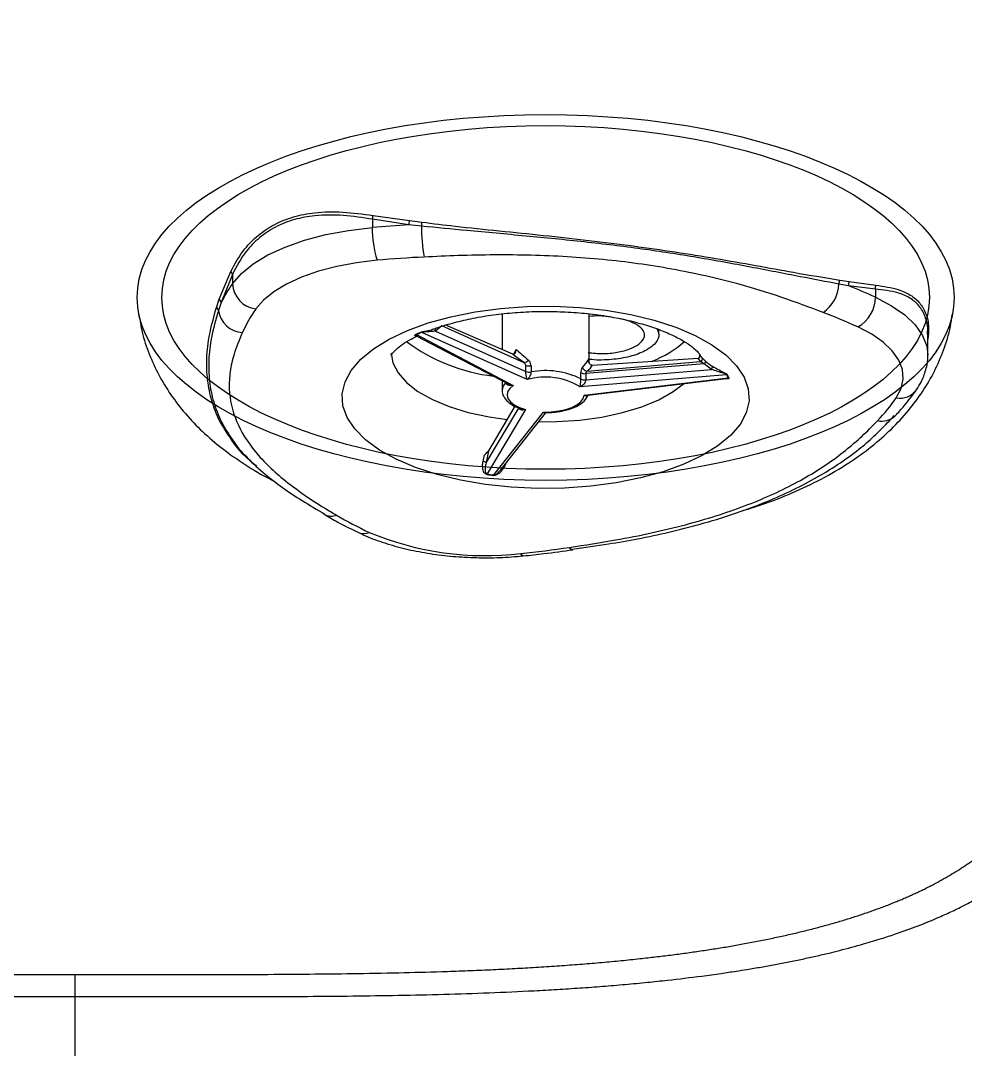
# Model space of a CAD drawing. Extents: x -50 to 28, y -10 to 124.
# Drawn here: x 10.042 to 13.889, y 62.854 to 67.039 of the extents above; entities that cross this region are included whole.
import ezdxf

# ---------------------------------------------------------------- set-up
doc = ezdxf.new("R2010")
doc.units = 0
doc.header["$MEASUREMENT"] = 0
doc.layers.add('GEOMETRY', color=2, linetype='Continuous', lineweight=25)

# ---------------------------------------------------------------- blocks, each defined once
blk = doc.blocks.new('2026 EXCURSION-ENTICE')
at = {"layer": 'GEOMETRY'}
for p, q in [((22.9591, -12.6806), (23.1073, -12.7013)), ((22.9564, -12.6962), (22.9564, -12.7296)), ((23.1051, -12.7187), (22.9564, -12.6962)), ((23.1567, -12.7241), (23.1051, -12.7187)), ((23.1073, -12.7013), (23.1587, -12.7079)), ((22.3327, -13.0217), (22.3799, -12.9091)), ((22.3868, -12.9205), (22.3408, -13.0349)), ((22.3868, -12.9205), (22.3868, -12.9584)), ((24.8952, -12.9669), (24.8559, -12.9597)), ((24.8589, -12.9436), (24.8979, -12.9496)), ((25.0041, -12.9801), (24.8952, -12.9669)), ((24.8979, -12.9496), (25.0058, -12.9644)), ((25.0041, -12.9801), (25.0041, -13.0135)), ((22.3214, -13.0548), (22.3327, -13.0217)), ((22.3408, -13.0349), (22.3298, -13.0668)), ((23.4847, -13.0813), (23.4847, -13.2255)), ((23.839, -13.2818), (23.839, -13.0814)), ((23.2399, -13.1303), (23.2131, -13.1508)), ((23.5746, -13.2799), (23.2399, -13.1303)), ((23.5287, -13.2445), (23.2557, -13.1267)), ((23.1358, -13.1654), (23.5301, -13.3718)), ((23.1379, -13.1711), (23.5097, -13.3658)), ((23.5867, -13.3483), (23.1573, -13.1564)), ((23.2131, -13.1508), (23.5814, -13.3154)), ((24.1232, -13.1605), (24.122, -13.1449)), ((25.2157, -13.1634), (25.2161, -13.1586)), ((25.2176, -13.2481), (25.2176, -13.1634)), ((23.8531, -13.2895), (24.2824, -13.2614)), ((24.2923, -13.2754), (24.2824, -13.2614)), ((24.2883, -13.2616), (24.29, -13.2492)), ((24.2923, -13.2512), (24.2888, -13.2447)), ((23.5814, -13.3154), (23.5814, -13.2904)), ((23.6023, -13.2925), (23.6023, -13.3175)), ((24.3068, -13.2841), (23.8252, -13.3242)), ((23.8252, -13.3492), (24.337, -13.3067)), ((23.8313, -13.3137), (24.2923, -13.2754)), ((24.337, -13.3067), (24.3068, -13.2841)), ((24.3985, -13.3286), (23.8019, -13.3782)), ((23.8054, -13.3457), (23.8054, -13.3206)), ((23.819, -13.4118), (24.405, -13.3414)), ((23.8252, -13.3242), (23.8252, -13.3492)), ((23.834, -13.4123), (24.3976, -13.3445)), ((23.4847, -13.3527), (23.4847, -13.3922)), ((23.4192, -13.6868), (23.5535, -13.4617)), ((23.5799, -13.4701), (23.4233, -13.7324)), ((23.5369, -13.4572), (23.4289, -13.638)), ((23.4513, -13.7363), (23.6536, -13.4803)), ((23.4778, -13.7172), (23.6616, -13.4846)), ((25.0855, -13.4952), (25.0835, -13.4972)), ((23.4289, -13.638), (23.4192, -13.6868)), ((23.4978, -13.6935), (23.4966, -13.6933)), ((23.4986, -13.6908), (23.4978, -13.6935)), ((22.7621, -13.8978), (22.7599, -13.8966)), ((23.7731, -14.0408), (23.7714, -14.0408)), ((21.7454, -15.8588), (21.7454, -16.6114))]:
    blk.add_line(p, q, dxfattribs=at)
at = {"layer": 'GEOMETRY', "flags": 128}
for points in [[(22.3868, -12.9584), (22.4231, -12.9165), (22.4716, -12.8772), (22.5314, -12.8412), (22.6014, -12.809), (22.6804, -12.7813), (22.7669, -12.7586), (22.8595, -12.7413), (22.9564, -12.7296)], [(22.9758, -12.8629), (22.8919, -12.873), (22.8117, -12.8881), (22.7367, -12.9078), (22.6682, -12.9318), (22.6076, -12.9596), (22.5558, -12.9909), (22.5137, -13.0249), (22.4822, -13.0612)], [(25.0041, -13.0135), (25.0693, -13.0477), (25.1237, -13.0854), (25.1663, -13.1261), (25.1964, -13.1689), (25.2136, -13.2131), (25.2176, -13.2486)], [(24.4533, -13.5305), (24.4145, -13.5757), (24.3628, -13.6184), (24.2992, -13.6576), (24.2246, -13.6928), (24.1404, -13.7234), (24.0481, -13.7487), (23.9491, -13.7685), (23.8452, -13.7823), (23.7381, -13.7899), (23.6298, -13.7912), (23.522, -13.7861), (23.4166, -13.7748), (23.3154, -13.7575), (23.2202, -13.7344), (23.1324, -13.7059), (23.0538, -13.6725), (22.9855, -13.6349), (22.9289, -13.5935), (22.8847, -13.5492), (22.8539, -13.5027), (22.8369, -13.4548), (22.834, -13.4064), (22.8452, -13.3581), (22.8705, -13.311), (22.9093, -13.2657), (22.9609, -13.2231), (23.0246, -13.1838), (23.0991, -13.1486), (23.1833, -13.1181), (23.2757, -13.0927), (23.3747, -13.073), (23.4786, -13.0592), (23.5856, -13.0515), (23.6939, -13.0502), (23.8017, -13.0553), (23.9071, -13.0666), (24.0083, -13.0839), (24.1036, -13.1071), (24.1913, -13.1355), (24.27, -13.1689), (24.3382, -13.2066), (24.3949, -13.2479), (24.439, -13.2922), (24.4699, -13.3387), (24.4869, -13.3866), (24.4898, -13.4351), (24.4785, -13.4833), (24.4533, -13.5305)], [(25.0891, -13.4227), (25.109, -13.3848), (25.1173, -13.3461), (25.1141, -13.3072), (25.0993, -13.2689), (25.0731, -13.2318), (25.0362, -13.1965), (24.9891, -13.1638), (24.9326, -13.1342)], [(23.0333, -13.2414), (23.0402, -13.2803), (23.061, -13.3213), (23.0952, -13.3604), (23.1421, -13.3969), (23.2006, -13.4298), (23.2693, -13.4584), (23.3469, -13.4821), (23.4315, -13.5004), (23.5047, -13.5111)], [(23.5301, -13.3718), (23.5157, -13.3842), (23.5071, -13.3977), (23.5047, -13.4117), (23.5086, -13.4256), (23.5186, -13.4389), (23.5342, -13.4511), (23.5549, -13.4616), (23.5799, -13.4701)], [(23.6338, -13.5197), (23.708, -13.5192), (23.8009, -13.513), (23.8907, -13.5007), (23.9754, -13.4825), (24.0531, -13.4589), (24.1221, -13.4303), (24.1807, -13.3975), (24.2229, -13.3655)], [(23.6536, -13.4803), (23.6849, -13.4796), (23.7153, -13.4762), (23.7436, -13.4701), (23.7686, -13.4617), (23.7894, -13.4512), (23.8051, -13.439), (23.8151, -13.4257), (23.819, -13.4118)], [(23.5704, -14.0658), (23.5688, -14.0656), (23.5647, -14.0625), (23.5604, -14.0557)]]:
    blk.add_lwpolyline(points, dxfattribs=at)
at = {"layer": 'GEOMETRY'}
for centre, radius, start, end in [((22.8934, -12.6772), 0.0657, 343.1956, 356.9978), ((23.3871, -17.5802), 4.8697, 93.3197, 95.0747), ((23.0149, -12.6984), 0.0925, 347.3454, 358.1831), ((23.8765, -12.7271), 0.7199, 179.7602, 189.8189), ((23.0446, -12.7015), 0.1143, 348.5722, 356.7848), ((23.3648, -12.738), 0.4086, 178.8224, 197.8039), ((23.3889, -17.5172), 4.6726, 92.7199, 95.0719), ((22.3689, -12.9235), 0.0181, 9.4895, 52.7128), ((22.8959, -13.3168), 0.6226, 144.8584, 153.0812), ((22.4962, -12.9525), 0.1096, 183.08, 262.6496), ((24.7101, -12.9537), 0.146, 303.7796, 357.6412), ((24.8857, -12.9569), 0.0299, 153.7001, 185.4706), ((24.9236, -12.9625), 0.0287, 153.3845, 188.8494), ((23.9893, -15.2321), 2.4397, 65.4208, 68.2031), ((25.0301, -12.9749), 0.0265, 156.6225, 191.305), ((24.8665, -13.0135), 0.1377, 298.7086, 359.9859), ((22.3119, -13.0703), 0.0182, 11.1677, 58.4946), ((22.3228, -13.0368), 0.0181, 6.1356, 56.7821), ((22.4346, -13.0513), 0.1059, 188.399, 266.1487), ((22.9536, -13.3942), 0.5771, 144.7658, 155.7378), ((23.9423, -15.3018), 2.383, 65.4444, 69.1293), ((23.2205, -13.1462), 0.00876, 117.9933, 212.2396), ((23.4709, -13.949), 0.8538, 111.7099, 113.2798), ((23.1333, -13.1704), 0.00564, 64.1114, 88.3569), ((23.4717, -13.9462), 0.8501, 111.7099, 113.2798), ((23.1548, -13.1611), 0.0053, 62.2574, 87.1927), ((23.5336, -12.608), 0.7311, 233.1839, 263.3885), ((23.9133, -12.8224), 0.4866, 291.9669, 310.238), ((24.2904, -13.2654), 0.0101, 280.4753, 33.346), ((23.5756, -13.2594), 0.0187, 264.077, 328.7854), ((23.5956, -13.254), 0.0391, 248.7097, 279.8144), ((23.8323, -13.2917), 0.022, 200.9252, 267.3534), ((24.3003, -13.2742), 0.0119, 303.0815, 6.7812), ((24.3264, -13.2965), 0.0147, 316.2426, 8.5013), ((23.5956, -13.279), 0.0391, 248.7097, 279.8144), ((23.6603, -13.6085), 0.2704, 58.4123, 105.7981), ((23.6619, -13.6336), 0.3217, 63.5261, 100.6843), ((23.8211, -13.2896), 0.0348, 243.0101, 276.716), ((23.8211, -13.3147), 0.0348, 243.0101, 276.716), ((24.3997, -13.3386), 0.0101, 78.1647, 96.5), ((24.2247, -13.4247), 0.1987, 24.8159, 28.9537), ((24.2272, -13.4253), 0.1995, 24.8159, 28.9537), ((24.406, -13.3516), 0.0103, 77.3009, 95.4435), ((23.5302, -13.394), 0.0455, 131.3444, 177.6818), ((25.1041, -13.3404), 0.0837, 259.7001, 323.8584), ((24.4796, -13.002), 0.7406, 316.0929, 325.3827), ((25.0307, -13.4387), 0.0788, 257.1724, 312.0562), ((23.4075, -13.6956), 0.0146, 37.0542, 90.559), ((23.4311, -13.7379), 0.00957, 144.892, 157.9727), ((23.6461, -12.2235), 1.5273, 261.5726, 262.6378), ((23.6461, -12.2282), 1.5206, 261.5726, 262.6378), ((23.46, -13.7417), 0.0102, 148.5296, 160.5283), ((22.7887, -13.8434), 0.0606, 243.9922, 291.247), ((23.7189, -12.349), 1.7972, 239.6445, 244.4252), ((22.9206, -13.9238), 0.0514, 246.0264, 295.8318), ((23.4139, -12.8431), 1.2214, 247.3225, 276.8879), ((23.1397, -9.8383), 4.2384, 275.6965, 278.3943), ((23.7747, -14.0229), 0.0183, 207.3679, 259.5393)]:
    blk.add_arc(centre, radius, start, end, dxfattribs=at)
for major_axis in [(-1.6629, 0), (-1.5624, 0)]:
    blk.add_ellipse((23.6619, -13.0143), major_axis=major_axis, ratio=0.447475, dxfattribs=at)
for centre, major_axis, ratio, start_param, end_param in [((23.6619, -13.2767), (0.1384, 0.2257), 0.48988, 1.64352, 1.726888), ((23.6619, -13.2767), (0.1758, -0.1293), 0.169266, 4.089506, 4.428469), ((23.6519, -13.2938), (0.1965, -0.1272), 0.131515, 4.122409, 4.389638), ((23.6619, -13.2767), (0.1758, 0.0438), 0.508051, 5.595332, 5.934294), ((23.6645, -13.2956), (0.1965, 0.0392), 0.418167, 5.637976, 5.905205)]:
    blk.add_ellipse(centre, major_axis=major_axis, ratio=ratio, start_param=start_param, end_param=end_param, dxfattribs=at)
for points, knots in [([(36.6428, -38.9849), (36.6428, -38.9538), (36.6428, -38.9209), (36.6428, -38.8518), (36.6428, -38.8157), (36.6428, -38.7044), (36.6428, -38.6259), (36.6429, -38.4716), (36.6429, -38.3959), (36.6429, -38.2918), (36.6429, -38.2586), (36.6429, -38.196), (36.6429, -38.1665), (36.643, -38.1112), (36.643, -38.0854), (36.643, -38.0366), (36.643, -38.0136), (36.643, -37.9686), (36.643, -37.9463), (36.643, -37.9016), (36.643, -37.8792), (36.643, -37.7674), (36.6431, -37.6779), (36.6431, -37.2302), (36.643, -36.8711), (36.6425, -36.1483), (36.642, -35.7846), (36.6407, -35.0531), (36.6397, -34.6853), (36.6362, -33.5784), (36.6327, -32.8363), (36.6258, -31.7329), (36.6232, -31.3667), (36.6174, -30.6389), (36.6143, -30.2773), (36.6073, -29.5579), (36.6036, -29.2001), (36.5954, -28.4845), (36.5909, -28.1267), (36.5766, -27.0538), (36.5657, -26.3392), (36.5282, -24.1982), (36.497, -22.7741), (36.4381, -20.634), (36.4164, -19.92), (36.3801, -18.8478), (36.3674, -18.4902), (36.3408, -17.775), (36.3267, -17.4174), (36.2972, -16.7019), (36.2818, -16.3439), (36.2492, -15.6276), (36.2321, -15.2693), (36.1961, -14.5528), (36.1772, -14.1946), (36.1373, -13.4788), (36.1163, -13.1213), (36.0491, -12.0493), (35.9987, -11.335), (35.8805, -9.9073), (35.8128, -9.1939), (35.7232, -8.3929), (35.713, -8.3039), (35.6975, -8.1705), (35.6923, -8.1261), (35.6818, -8.0371), (35.6765, -7.9925), (35.665, -7.9028), (35.6586, -7.8577), (35.6448, -7.7684), (35.6373, -7.7241), (35.6214, -7.6359), (35.6129, -7.5919), (35.5946, -7.5036), (35.5849, -7.4593), (35.4923, -7.0621), (35.374, -6.7174), (35.0708, -6.0592), (34.8858, -5.7456), (34.4563, -5.1619), (34.2117, -4.8918), (33.673, -4.4064), (33.379, -4.1911), (32.7534, -3.8241), (32.4219, -3.6725), (31.9069, -3.4974), (31.7324, -3.4478), (31.4674, -3.3867), (31.3785, -3.3686), (31.2447, -3.3449), (31.1999, -3.3375), (31.1102, -3.3239), (31.0652, -3.3177), (30.9981, -3.3092), (30.9757, -3.3065), (30.9311, -3.3012), (30.9089, -3.2986), (30.8644, -3.2933), (30.842, -3.2907), (30.7963, -3.2853), (30.7731, -3.2826), (30.702, -3.2744), (30.6528, -3.2687), (30.5544, -3.2576), (30.5054, -3.2521), (30.4346, -3.2442), (30.4114, -3.2416), (30.3659, -3.2366), (30.3436, -3.2342), (30.2768, -3.2269), (30.2323, -3.2221), (30.0987, -3.2078), (30.0097, -3.1985), (29.208, -3.1159), (28.4943, -3.0535), (27.0663, -2.9444), (26.3519, -2.8976), (25.4585, -2.8452), (25.2798, -2.835), (24.9224, -2.8152), (24.7437, -2.8055), (24.2082, -2.7773), (23.8523, -2.7596), (23.1438, -2.7258), (22.7911, -2.7098), (22.0879, -2.6794), (21.7373, -2.665), (21.0356, -2.6375), (20.6844, -2.6244), (19.9793, -2.5993), (19.6253, -2.5873), (18.9141, -2.5644), (18.5568, -2.5535), (17.8413, -2.5327), (17.4836, -2.5228), (16.41, -2.4947), (15.6939, -2.4779), (14.2607, -2.4478), (13.5436, -2.4345), (12.1094, -2.4109), (11.3923, -2.4007), (9.9589, -2.3829), (9.2426, -2.3754), (8.1688, -2.366), (7.8109, -2.3632), (7.2742, -2.3594), (7.0952, -2.3582), (6.734, -2.3559), (6.5517, -2.3549), (6.1823, -2.3529), (5.9953, -2.3519), (5.6165, -2.3502), (5.4248, -2.3494), (4.8447, -2.3471), (4.4512, -2.3459), (3.8632, -2.3443), (3.6676, -2.3438), (3.2794, -2.343), (3.0868, -2.3426), (2.7059, -2.3419), (2.5177, -2.3416), (2.1461, -2.3411), (1.9627, -2.3408), (1.5999, -2.3404), (1.4204, -2.3403), (1.0624, -2.34), (0.8835, -2.3399), (0.3468, -2.3397), (-0.0111, -2.3396), (-1.0845, -2.3399), (-1.8002, -2.3405), (-3.2315, -2.3427), (-3.9472, -2.3443), (-5.3786, -2.3489), (-6.0943, -2.352), (-7.5257, -2.3608), (-8.2412, -2.3663), (-9.6738, -2.3799), (-10.391, -2.3879), (-11.827, -2.4068), (-12.5458, -2.4177), (-13.983, -2.4426), (-14.7013, -2.4566), (-16.1362, -2.4882), (-16.8526, -2.5057), (-17.7473, -2.5302), (-17.9261, -2.5352), (-18.2839, -2.5455), (-18.4628, -2.5508), (-18.999, -2.5671), (-19.3554, -2.5785), (-20.0636, -2.6022), (-20.4155, -2.6146), (-21.1159, -2.6406), (-21.4645, -2.6541), (-22.1614, -2.6825), (-22.5098, -2.6974), (-23.2094, -2.7289), (-23.5607, -2.7454), (-24.2677, -2.7804), (-24.6234, -2.7989), (-25.1589, -2.8282), (-25.3376, -2.8382), (-25.695, -2.8589), (-25.8737, -2.8696), (-26.4099, -2.9025), (-26.7676, -2.9259), (-27.4834, -2.9761), (-27.8414, -3.0029), (-28.5569, -3.0608), (-28.9143, -3.0919), (-29.4497, -3.1421), (-29.6281, -3.1595), (-29.8954, -3.1866), (-29.9845, -3.1958), (-30.1181, -3.2099), (-30.1626, -3.2146), (-30.2294, -3.2218), (-30.2518, -3.2242), (-30.2974, -3.2291), (-30.3205, -3.2317), (-30.3913, -3.2394), (-30.4403, -3.2448), (-30.5396, -3.2559), (-30.5898, -3.2616), (-30.6878, -3.2727), (-30.7354, -3.2782), (-30.8272, -3.2889), (-30.8713, -3.2941), (-30.938, -3.302), (-30.9602, -3.3046), (-31.0049, -3.3101), (-31.0274, -3.3129), (-31.0947, -3.3217), (-31.1396, -3.3282), (-31.274, -3.3493), (-31.3632, -3.3657), (-31.8068, -3.4586), (-32.154, -3.5691), (-32.8192, -3.8576), (-33.1371, -4.0356), (-33.7306, -4.4522), (-34.0061, -4.6908), (-34.5034, -5.2184), (-34.7251, -5.5074), (-35.1057, -6.1243), (-35.2647, -6.4521), (-35.4513, -6.9629), (-35.5048, -7.1361), (-35.5721, -7.4008), (-35.5923, -7.4898), (-35.6191, -7.6236), (-35.6274, -7.6682), (-35.6391, -7.7352), (-35.6429, -7.7576), (-35.6501, -7.8023), (-35.6536, -7.8248), (-35.6601, -7.8689), (-35.6632, -7.8904), (-35.669, -7.9335), (-35.6718, -7.9552), (-35.6773, -7.9995), (-35.68, -8.022), (-35.6853, -8.0666), (-35.6879, -8.0888), (-35.701, -8.1998), (-35.7113, -8.2888), (-35.7416, -8.5557), (-35.7611, -8.7338), (-35.8548, -9.6244), (-35.9185, -10.3381), (-36.0299, -11.7663), (-36.0776, -12.4807), (-36.163, -13.9102), (-36.2007, -14.6252), (-36.2697, -16.0552), (-36.3009, -16.7704), (-36.3576, -18.2009), (-36.3831, -18.9162), (-36.4295, -20.3451), (-36.4503, -21.0586), (-36.488, -22.4845), (-36.5049, -23.1969), (-36.5351, -24.6223), (-36.5485, -25.3353), (-36.5723, -26.7631), (-36.5827, -27.478), (-36.5939, -28.3724), (-36.5961, -28.5513), (-36.6003, -28.9091), (-36.6023, -29.088), (-36.608, -29.6253), (-36.6116, -29.9845), (-36.618, -30.7077), (-36.621, -31.0717), (-36.6263, -31.8041), (-36.6286, -32.1726), (-36.6349, -33.2816), (-36.6379, -34.0258), (-36.6409, -35.1326), (-36.6416, -35.4999), (-36.6426, -36.2298), (-36.6429, -36.5923), (-36.6431, -37.3131), (-36.6431, -37.6713), (-36.643, -38.0739), (-36.643, -38.1187), (-36.643, -38.2079), (-36.6429, -38.2521), (-36.6429, -38.3384), (-36.6429, -38.3806), (-36.6429, -38.4626), (-36.6429, -38.5024), (-36.6428, -38.6188), (-36.6428, -38.6921), (-36.6428, -38.8373), (-36.6428, -38.9094), (-36.6428, -38.9849)], [0, 0, 0, 0, 0.000488, 0.000488, 0.000977, 0.000977, 0.001953, 0.001953, 0.00293, 0.00293, 0.003418, 0.003418, 0.003906, 0.003906, 0.004395, 0.004395, 0.004883, 0.004883, 0.005371, 0.005371, 0.005859, 0.005859, 0.007813, 0.007813, 0.015625, 0.015625, 0.023438, 0.023438, 0.03125, 0.03125, 0.046875, 0.046875, 0.054688, 0.054688, 0.0625, 0.0625, 0.070313, 0.070313, 0.078125, 0.078125, 0.09375, 0.09375, 0.125, 0.125, 0.140625, 0.140625, 0.148438, 0.148438, 0.15625, 0.15625, 0.164063, 0.164063, 0.171875, 0.171875, 0.179688, 0.179688, 0.1875, 0.1875, 0.203125, 0.203125, 0.21875, 0.21875, 0.220703, 0.220703, 0.22168, 0.22168, 0.222656, 0.222656, 0.223633, 0.223633, 0.224609, 0.224609, 0.225586, 0.225586, 0.226563, 0.226563, 0.234375, 0.234375, 0.242188, 0.242188, 0.25, 0.25, 0.257813, 0.257813, 0.265625, 0.265625, 0.269531, 0.269531, 0.271484, 0.271484, 0.272461, 0.272461, 0.273438, 0.273438, 0.273926, 0.273926, 0.274414, 0.274414, 0.274902, 0.274902, 0.275391, 0.275391, 0.276367, 0.276367, 0.277344, 0.277344, 0.277832, 0.277832, 0.27832, 0.27832, 0.279297, 0.279297, 0.28125, 0.28125, 0.296875, 0.296875, 0.3125, 0.3125, 0.316406, 0.316406, 0.320313, 0.320313, 0.328125, 0.328125, 0.335938, 0.335938, 0.34375, 0.34375, 0.351563, 0.351563, 0.359375, 0.359375, 0.367188, 0.367188, 0.375, 0.375, 0.390625, 0.390625, 0.40625, 0.40625, 0.421875, 0.421875, 0.4375, 0.4375, 0.445313, 0.445313, 0.449219, 0.449219, 0.453125, 0.453125, 0.457031, 0.457031, 0.460938, 0.460938, 0.46875, 0.46875, 0.472656, 0.472656, 0.476563, 0.476563, 0.480469, 0.480469, 0.484375, 0.484375, 0.488281, 0.488281, 0.492188, 0.492188, 0.5, 0.5, 0.515625, 0.515625, 0.53125, 0.53125, 0.546875, 0.546875, 0.5625, 0.5625, 0.578125, 0.578125, 0.59375, 0.59375, 0.609375, 0.609375, 0.625, 0.625, 0.628906, 0.628906, 0.632813, 0.632813, 0.640625, 0.640625, 0.648438, 0.648438, 0.65625, 0.65625, 0.664063, 0.664063, 0.671875, 0.671875, 0.679688, 0.679688, 0.683594, 0.683594, 0.6875, 0.6875, 0.695313, 0.695313, 0.703125, 0.703125, 0.710938, 0.710938, 0.714844, 0.714844, 0.716797, 0.716797, 0.717773, 0.717773, 0.718262, 0.718262, 0.71875, 0.71875, 0.719727, 0.719727, 0.720703, 0.720703, 0.72168, 0.72168, 0.722656, 0.722656, 0.723145, 0.723145, 0.723633, 0.723633, 0.724609, 0.724609, 0.726563, 0.726563, 0.734375, 0.734375, 0.742188, 0.742188, 0.75, 0.75, 0.757813, 0.757813, 0.765625, 0.765625, 0.769531, 0.769531, 0.771484, 0.771484, 0.772461, 0.772461, 0.772949, 0.772949, 0.773438, 0.773438, 0.773926, 0.773926, 0.774414, 0.774414, 0.774902, 0.774902, 0.775391, 0.775391, 0.777344, 0.777344, 0.78125, 0.78125, 0.796875, 0.796875, 0.8125, 0.8125, 0.828125, 0.828125, 0.84375, 0.84375, 0.859375, 0.859375, 0.875, 0.875, 0.890625, 0.890625, 0.90625, 0.90625, 0.921875, 0.921875, 0.925781, 0.925781, 0.929688, 0.929688, 0.9375, 0.9375, 0.945313, 0.945313, 0.953125, 0.953125, 0.96875, 0.96875, 0.976563, 0.976563, 0.984375, 0.984375, 0.992188, 0.992188, 0.993164, 0.993164, 0.994141, 0.994141, 0.995117, 0.995117, 0.996094, 0.996094, 0.998047, 0.998047, 1, 1, 1, 1]), ([(10.0556, -2.4744), (11.2774, -2.4882), (12.5006, -2.5059), (14.3345, -2.5394), (14.9456, -2.5518), (16.1671, -2.579), (16.7774, -2.594), (17.6926, -2.6186), (17.9976, -2.6272), (18.6074, -2.6451), (18.9119, -2.6544), (19.5185, -2.6739), (19.8206, -2.684), (20.4226, -2.705), (20.7226, -2.7159), (21.6207, -2.7499), (22.2176, -2.7745), (23.1188, -2.8148), (23.4202, -2.8288), (24.0253, -2.8583), (24.329, -2.8737), (24.7856, -2.8979), (24.9379, -2.9061), (25.2425, -2.923), (25.3948, -2.9316), (25.8517, -2.9582), (26.1562, -2.9768), (27.0694, -3.0358), (27.678, -3.0794), (28.8941, -3.179), (29.5017, -3.2351), (30.1463, -3.3034), (30.2032, -3.3094), (30.2601, -3.3156), (30.298, -3.3197), (30.3169, -3.3218), (30.374, -3.328), (30.4129, -3.3323), (30.4934, -3.3413), (30.5349, -3.3459), (30.6186, -3.3554), (30.6607, -3.3602), (30.7427, -3.3697), (30.7827, -3.3743), (30.8601, -3.3834), (30.8977, -3.3878), (30.9734, -3.3968), (31.0112, -3.4014), (31.124, -3.4164), (31.1993, -3.4281), (31.3489, -3.4548), (31.4235, -3.4697), (31.646, -3.5192), (31.7929, -3.5586), (32.2278, -3.6958), (32.5099, -3.8123), (33.0498, -4.0922), (33.3076, -4.2556), (33.7911, -4.6242), (34.0169, -4.8295), (34.4296, -5.2757), (34.6165, -5.5167), (34.946, -6.0271), (35.0887, -6.2965), (35.3256, -6.8562), (35.4199, -7.1463), (35.4972, -7.4795), (35.5054, -7.5166), (35.5209, -7.5907), (35.5282, -7.6276), (35.542, -7.7015), (35.5485, -7.7385), (35.5608, -7.813), (35.5665, -7.8505), (35.5826, -7.9633), (35.5914, -8.0389), (35.6093, -8.1904), (35.6181, -8.2662), (35.6614, -8.6449), (35.6938, -8.9483), (35.7853, -9.859), (35.8384, -10.467), (35.9331, -11.6837), (35.9747, -12.2923), (36.0311, -13.206), (36.049, -13.5107), (36.0831, -14.1208), (36.0993, -14.426), (36.1461, -15.342), (36.1747, -15.953), (36.2142, -16.8684), (36.2268, -17.1734), (36.251, -17.7831), (36.2626, -18.088), (36.2959, -19.0025), (36.3162, -19.6119), (36.3536, -20.8295), (36.3707, -21.4377), (36.402, -22.6534), (36.4162, -23.261), (36.4421, -24.4765), (36.4538, -25.0844), (36.4749, -26.3015), (36.4844, -26.9106), (36.497, -27.8252), (36.501, -28.1302), (36.5066, -28.5878), (36.5083, -28.7403), (36.5118, -29.0454), (36.5135, -29.1979), (36.5183, -29.6561), (36.5213, -29.9623), (36.5269, -30.5778), (36.5295, -30.8871), (36.5342, -31.509), (36.5364, -31.8215), (36.5403, -32.4489), (36.542, -32.7637), (36.5466, -33.7092), (36.5489, -34.3407), (36.5512, -35.2803), (36.5518, -35.5922), (36.5526, -36.2127), (36.5528, -36.5213), (36.5531, -37.1356), (36.5531, -37.4413), (36.5531, -37.8228), (36.5531, -37.8991), (36.553, -37.9945), (36.553, -38.0137), (36.553, -38.0537), (36.553, -38.0745), (36.553, -38.1185), (36.553, -38.1418), (36.553, -38.1909), (36.553, -38.2169), (36.5529, -38.2986), (36.5529, -38.3585), (36.5529, -38.4848), (36.5529, -38.551), (36.5528, -38.6831), (36.5528, -38.7489), (36.5528, -38.8733), (36.5528, -38.9319), (36.5528, -38.9849)], [0, 0, 0, 0, 0.0625, 0.0625, 0.09375, 0.09375, 0.125, 0.125, 0.140625, 0.140625, 0.15625, 0.15625, 0.171875, 0.171875, 0.1875, 0.1875, 0.21875, 0.21875, 0.234375, 0.234375, 0.25, 0.25, 0.257813, 0.257813, 0.265625, 0.265625, 0.28125, 0.28125, 0.3125, 0.3125, 0.34375, 0.34375, 0.345703, 0.34668, 0.34668, 0.347656, 0.347656, 0.349609, 0.349609, 0.351563, 0.351563, 0.353516, 0.353516, 0.355469, 0.355469, 0.357422, 0.357422, 0.359375, 0.359375, 0.363281, 0.363281, 0.367188, 0.367188, 0.375, 0.375, 0.390625, 0.390625, 0.40625, 0.40625, 0.421875, 0.421875, 0.4375, 0.4375, 0.453125, 0.453125, 0.46875, 0.46875, 0.470703, 0.470703, 0.472656, 0.472656, 0.474609, 0.474609, 0.476563, 0.476563, 0.480469, 0.480469, 0.484375, 0.484375, 0.5, 0.5, 0.53125, 0.53125, 0.5625, 0.5625, 0.578125, 0.578125, 0.59375, 0.59375, 0.625, 0.625, 0.640625, 0.640625, 0.65625, 0.65625, 0.6875, 0.6875, 0.71875, 0.71875, 0.75, 0.75, 0.78125, 0.78125, 0.8125, 0.8125, 0.828125, 0.828125, 0.835938, 0.835938, 0.84375, 0.84375, 0.859375, 0.859375, 0.875, 0.875, 0.890625, 0.890625, 0.90625, 0.90625, 0.9375, 0.9375, 0.953125, 0.953125, 0.96875, 0.96875, 0.984375, 0.984375, 0.988281, 0.988281, 0.989258, 0.989258, 0.990234, 0.990234, 0.991211, 0.991211, 0.992188, 0.992188, 0.994141, 0.994141, 0.996094, 0.996094, 0.998047, 0.998047, 1, 1, 1, 1]), ([(36.4112, -38.9849), (36.4113, -38.6785), (36.4115, -38.0666), (36.4117, -36.8427), (36.4097, -34.7009), (36.3967, -31.6014), (36.3608, -27.9306), (36.3005, -24.2601), (36.2265, -21.2253), (36.1477, -18.7782), (36.0775, -16.9427), (36.0088, -15.4201), (35.9459, -14.1966), (35.8937, -13.2691), (35.8371, -12.3615), (35.7727, -11.4374), (35.7014, -10.5322), (35.6197, -9.6175), (35.5432, -8.8641), (35.4864, -8.3578), (35.4597, -8.1312), (35.4465, -8.0187), (35.4337, -7.9183), (35.4067, -7.7419), (35.3606, -7.5039), (35.2844, -7.2074), (35.175, -6.8675), (35.0214, -6.4889), (34.8112, -6.0802), (34.5653, -5.6919), (34.2857, -5.3271), (33.9746, -4.9889), (33.6345, -4.6798), (33.2681, -4.4024), (32.8784, -4.1588), (32.4684, -3.951), (32.0417, -3.7807), (31.6014, -3.6491), (31.2636, -3.5804), (31.036, -3.547), (30.9206, -3.533), (30.806, -3.5196), (30.6547, -3.5019), (30.4662, -3.4805), (30.0178, -3.4312), (29.3325, -3.3619), (28.427, -3.2813), (27.5046, -3.2091), (26.6, -3.1463), (25.675, -3.0889), (24.7224, -3.0355), (23.7072, -2.9837), (22.6641, -2.9355), (21.6083, -2.8911), (20.3956, -2.8448), (18.9921, -2.7975), (17.6558, -2.7586), (16.5404, -2.7298), (15.6621, -2.7091), (14.7674, -2.6898), (13.8563, -2.672), (12.9289, -2.6557), (11.9851, -2.6409), (11.025, -2.6274), (10.3795, -2.6198), (10.054, -2.616)], [0, 0, 0, 0, 0.015644, 0.031241, 0.062484, 0.12499, 0.18948, 0.249903, 0.312402, 0.344459, 0.374904, 0.406177, 0.422271, 0.437447, 0.453604, 0.4687, 0.484738, 0.499957, 0.515584, 0.523397, 0.525969, 0.527234, 0.529182, 0.531134, 0.536345, 0.541547, 0.546756, 0.554567, 0.562377, 0.570188, 0.577998, 0.585809, 0.593619, 0.601429, 0.60924, 0.617052, 0.624863, 0.632667, 0.640482, 0.642436, 0.64441, 0.646417, 0.648326, 0.652187, 0.656099, 0.67136, 0.68735, 0.702509, 0.718598, 0.733641, 0.749825, 0.767306, 0.785537, 0.803139, 0.821254, 0.847494, 0.874831, 0.889505, 0.904457, 0.919687, 0.935194, 0.950979, 0.967041, 0.983382, 1, 1, 1, 1]), ([(22.3799, -12.9091), (22.3973, -12.8771), (22.4265, -12.8234), (22.4907, -12.7598), (22.5571, -12.7152), (22.635, -12.6841), (22.7275, -12.6665), (22.8359, -12.6639), (22.9176, -12.675), (22.9591, -12.6806)], [0, 0, 0, 0, 0.181988, 0.306024, 0.433022, 0.556961, 0.68442, 0.839758, 1, 1, 1, 1]), ([(22.9564, -12.6962), (22.9167, -12.6901), (22.8362, -12.6778), (22.7299, -12.6786), (22.6374, -12.6952), (22.5612, -12.7254), (22.4952, -12.7701), (22.4321, -12.8338), (22.4036, -12.8884), (22.3868, -12.9205)], [0, 0, 0, 0, 0.155625, 0.315959, 0.439616, 0.566881, 0.690624, 0.817684, 1, 1, 1, 1]), ([(24.8559, -12.9597), (24.8042, -12.95), (24.6902, -12.9286), (24.4972, -12.8903), (24.281, -12.8513), (24.0545, -12.816), (23.82, -12.7878), (23.5812, -12.7639), (23.3586, -12.7444), (23.218, -12.7303), (23.1567, -12.7241)], [0, 0, 0, 0, 0.109289, 0.240653, 0.372441, 0.503824, 0.63517, 0.766922, 0.898249, 1, 1, 1, 1]), ([(23.1587, -12.7079), (23.2035, -12.7134), (23.3076, -12.7263), (23.4732, -12.7432), (23.6553, -12.7616), (23.8378, -12.7818), (24.0167, -12.804), (24.189, -12.8288), (24.3554, -12.8555), (24.5168, -12.8839), (24.6884, -12.9157), (24.7974, -12.9335), (24.8589, -12.9436)], [0, 0, 0, 0, 0.074578, 0.173246, 0.271929, 0.37367, 0.475414, 0.572737, 0.670057, 0.77015, 0.870233, 1, 1, 1, 1]), ([(24.7912, -13.0751), (24.7358, -13.0544), (24.625, -13.013), (24.4232, -12.9507), (24.181, -12.8959), (23.8962, -12.8564), (23.6024, -12.8395), (23.3578, -12.8412), (23.2134, -12.8478), (23.1672, -12.8499)], [0, 0, 0, 0, 0.123109, 0.246087, 0.417508, 0.584005, 0.75227, 0.920794, 1, 1, 1, 1]), ([(25.0058, -12.9644), (25.0379, -12.9692), (25.0917, -12.9771), (25.1486, -13.0032), (25.1868, -13.0354), (25.2115, -13.0799), (25.2237, -13.1297), (25.2195, -13.1678), (25.2176, -13.1844)], [0, 0, 0, 0, 0.234977, 0.392972, 0.554591, 0.712546, 0.874993, 1, 1, 1, 1]), ([(25.2161, -13.1586), (25.2165, -13.1542), (25.2189, -13.1288), (25.2075, -13.0906), (25.1842, -13.0463), (25.1459, -13.0152), (25.0896, -12.9906), (25.036, -12.984), (25.0041, -12.9801)], [0, 0, 0, 0, 0.037257, 0.213268, 0.389224, 0.564942, 0.740803, 1, 1, 1, 1]), ([(22.3588, -13.5552), (22.3537, -13.5476), (22.3321, -13.5159), (22.308, -13.4551), (22.2864, -13.3726), (22.28, -13.2844), (22.2874, -13.1808), (22.309, -13.1006), (22.3214, -13.0548)], [0, 0, 0, 0, 0.054946, 0.229154, 0.403359, 0.582575, 0.761777, 1, 1, 1, 1]), ([(22.0063, -13.084), (22.0102, -13.1078), (22.0191, -13.1627), (22.0467, -13.2451), (22.0858, -13.3307), (22.1355, -13.412), (22.1952, -13.4891), (22.2653, -13.5621), (22.346, -13.6313), (22.4388, -13.6955), (22.5094, -13.7387), (22.551, -13.7583), (22.5555, -13.7604)], [0, 0, 0, 0, 0.078589, 0.180774, 0.283761, 0.388723, 0.496932, 0.609716, 0.728274, 0.853254, 0.984158, 1, 1, 1, 1]), ([(22.3298, -13.0668), (22.3192, -13.1043), (22.2994, -13.1743), (22.2887, -13.2689), (22.2911, -13.356), (22.3083, -13.4398), (22.3393, -13.5198), (22.3857, -13.5941), (22.422, -13.6427), (22.4466, -13.6645), (22.4475, -13.6653)], [0, 0, 0, 0, 0.158917, 0.29692, 0.434925, 0.576895, 0.718865, 0.856854, 0.994842, 1, 1, 1, 1]), ([(23.2068, -13.1425), (23.2071, -13.1424), (23.2264, -13.1344), (23.2733, -13.1205), (23.3468, -13.1019), (23.4285, -13.0872), (23.515, -13.0769), (23.6051, -13.0712), (23.6966, -13.0706), (23.7875, -13.0751), (23.8759, -13.0844), (23.9598, -13.0984), (24.0372, -13.1164), (24.1065, -13.1377), (24.166, -13.1613), (24.2145, -13.1857), (24.2512, -13.2093), (24.2755, -13.2297), (24.2882, -13.2444), (24.2898, -13.2476), (24.2906, -13.2489)], [0, 0, 0, 0, 0.000872, 0.059486, 0.119349, 0.180197, 0.24177, 0.30383, 0.366161, 0.428562, 0.490783, 0.552615, 0.61384, 0.674221, 0.733507, 0.79146, 0.847936, 0.903032, 0.95736, 1, 1, 1, 1]), ([(23.8346, -13.2388), (23.8544, -13.2406), (23.8939, -13.2443), (23.9543, -13.2387), (24.0058, -13.2248), (24.0444, -13.2042), (24.0651, -13.18), (24.0653, -13.1547), (24.046, -13.1315), (24.0119, -13.113), (23.9816, -13.1049), (23.9683, -13.1013)], [0, 0, 0, 0, 0.1150773, 0.2300327, 0.3460513, 0.4575658, 0.5750226, 0.6859382, 0.8009162, 0.9125046, 1, 1, 1, 1]), ([(23.9232, -13.0932), (23.9089, -13.0914), (23.8806, -13.0879), (23.8528, -13.0905), (23.839, -13.0918)], [0, 0, 0, 0, 0.506856, 1, 1, 1, 1]), ([(24.4579, -13.8834), (24.4862, -13.8749), (24.5582, -13.8532), (24.6673, -13.81), (24.7859, -13.754), (24.8934, -13.691), (24.9883, -13.6229), (25.0692, -13.552), (25.1389, -13.477), (25.1975, -13.3982), (25.2456, -13.316), (25.2836, -13.2275), (25.3082, -13.1498), (25.3147, -13.1), (25.3169, -13.0839)], [0, 0, 0, 0, 0.0658578, 0.1674506, 0.2710892, 0.3765178, 0.4701966, 0.5595392, 0.6443591, 0.7252531, 0.8030656, 0.8786234, 0.9608076, 1, 1, 1, 1]), ([(23.1551, -13.1558), (23.156, -13.1555), (23.1586, -13.1546), (23.1639, -13.1532), (23.1777, -13.1502), (23.1934, -13.1472), (23.2035, -13.1433), (23.2066, -13.1421)], [0, 0, 0, 0, 0.053984, 0.161184, 0.265843, 0.772254, 1, 1, 1, 1]), ([(24.1165, -13.1427), (24.1201, -13.1527), (24.1276, -13.1736), (24.1064, -13.2066), (24.0623, -13.2364), (23.9974, -13.259), (23.9211, -13.2688), (23.8635, -13.27), (23.837, -13.2655), (23.8351, -13.2652)], [0, 0, 0, 0, 0.150054, 0.314619, 0.484046, 0.651557, 0.819702, 0.987073, 1, 1, 1, 1]), ([(22.4275, -13.157), (22.4151, -13.1863), (22.393, -13.2389), (22.3757, -13.3157), (22.3706, -13.4069), (22.3955, -13.5175), (22.4731, -13.644), (22.5976, -13.7624), (22.7193, -13.8457), (22.7943, -13.8902), (22.8106, -13.8998)], [0, 0, 0, 0, 0.113314, 0.203025, 0.292712, 0.459327, 0.623089, 0.788453, 0.954097, 1, 1, 1, 1]), ([(23.0322, -13.2501), (23.0322, -13.2503), (23.0318, -13.2515), (23.0348, -13.2452), (23.0469, -13.2311), (23.0709, -13.2107), (23.1008, -13.1904), (23.127, -13.1775), (23.1377, -13.1722)], [0, 0, 0, 0, 0.048261, 0.246454, 0.454625, 0.655484, 0.857565, 1, 1, 1, 1]), ([(23.1369, -13.1705), (23.1362, -13.1708), (23.1319, -13.1723), (23.1292, -13.1705), (23.1288, -13.168), (23.1306, -13.1662), (23.1326, -13.1652), (23.1335, -13.1648)], [0, 0, 0, 0, 0.092071, 0.597206, 0.809936, 0.918415, 1, 1, 1, 1]), ([(23.1358, -13.1654), (23.1354, -13.1655), (23.1348, -13.1659), (23.134, -13.1667), (23.1339, -13.1681), (23.1352, -13.1699), (23.1373, -13.1705), (23.1381, -13.1708)], [0, 0, 0, 0, 0.078589, 0.125941, 0.315468, 0.73391, 1, 1, 1, 1]), ([(23.137, -13.1706), (23.1368, -13.1706), (23.1364, -13.1704), (23.1374, -13.1711), (23.1378, -13.1713)], [0, 0, 0, 0, 0.631266, 1, 1, 1, 1]), ([(23.2131, -13.1508), (23.2069, -13.1517), (23.1941, -13.1536), (23.1767, -13.1542), (23.165, -13.155), (23.1616, -13.1555), (23.1593, -13.1558), (23.158, -13.1562), (23.1574, -13.1564), (23.1573, -13.1564)], [0, 0, 0, 0, 0.391366, 0.813055, 0.893352, 0.937252, 0.967349, 0.993655, 1, 1, 1, 1]), ([(23.5287, -13.2445), (23.5299, -13.2448), (23.5323, -13.2455), (23.5357, -13.2441), (23.539, -13.2402), (23.5411, -13.2336), (23.5415, -13.2281), (23.5415, -13.2255), (23.5415, -13.2255)], [0, 0, 0, 0, 0.141832, 0.283049, 0.482509, 0.76873, 0.995351, 1, 1, 1, 1]), ([(23.8346, -13.2661), (23.8346, -13.2662), (23.8347, -13.2687), (23.8353, -13.2744), (23.8382, -13.2817), (23.843, -13.2867), (23.848, -13.2893), (23.8514, -13.2894), (23.8531, -13.2895)], [0, 0, 0, 0, 0.004649, 0.23127, 0.517491, 0.716951, 0.858168, 1, 1, 1, 1]), ([(24.2824, -13.2614), (24.2832, -13.2613), (24.2847, -13.2611), (24.2868, -13.2599), (24.2886, -13.258), (24.29, -13.2551), (24.2906, -13.2506), (24.2898, -13.247), (24.2889, -13.245), (24.2888, -13.2447), (24.2888, -13.2447)], [0, 0, 0, 0, 0.10443, 0.209153, 0.309737, 0.453104, 0.660785, 0.959496, 0.994477, 1, 1, 1, 1]), ([(24.2908, -13.2488), (24.291, -13.2492), (24.2927, -13.253), (24.296, -13.2566), (24.2989, -13.2598)], [0, 0, 0, 0, 0.095538, 1, 1, 1, 1]), ([(24.2915, -13.2504), (24.2915, -13.2504), (24.292, -13.2511), (24.2917, -13.2505), (24.2914, -13.25)], [0, 0, 0, 0, 0.041801, 1, 1, 1, 1]), ([(24.2989, -13.2598), (24.3, -13.261), (24.3013, -13.2623), (24.3056, -13.2666), (24.309, -13.2699), (24.3121, -13.2728)], [0, 0, 0, 0, 0.395088, 0.467641, 1, 1, 1, 1]), ([(25.1716, -13.3898), (25.1782, -13.3794), (25.1943, -13.3542), (25.2108, -13.3087), (25.2193, -13.2708), (25.2173, -13.2505), (25.2171, -13.2489)], [0, 0, 0, 0, 0.241968, 0.592173, 0.967806, 1, 1, 1, 1]), ([(23.5737, -13.278), (23.5737, -13.278), (23.5741, -13.2787), (23.5744, -13.2793), (23.5746, -13.2799)], [0, 0, 0, 0, 0.020246, 1, 1, 1, 1]), ([(23.5814, -13.2904), (23.5814, -13.2903), (23.5793, -13.2867), (23.577, -13.2833), (23.5746, -13.2799)], [0, 0, 0, 0, 0.013983, 1, 1, 1, 1]), ([(23.6023, -13.2925), (23.6022, -13.2911), (23.602, -13.2857), (23.5992, -13.2769), (23.5941, -13.2716), (23.5916, -13.2691)], [0, 0, 0, 0, 0.154454, 0.583769, 1, 1, 1, 1]), ([(23.8118, -13.2996), (23.811, -13.3005), (23.8088, -13.3031), (23.806, -13.3099), (23.8056, -13.317), (23.8054, -13.3206)], [0, 0, 0, 0, 0.2030087, 0.597057, 1, 1, 1, 1]), ([(24.3068, -13.2841), (24.3036, -13.2822), (24.2977, -13.2787), (24.294, -13.2764), (24.2923, -13.2754)], [0, 0, 0, 0, 0.553551, 1, 1, 1, 1]), ([(24.3121, -13.2728), (24.3166, -13.2768), (24.3256, -13.2847), (24.3359, -13.2912), (24.3409, -13.2944)], [0, 0, 0, 0, 0.504479, 1, 1, 1, 1]), ([(24.3985, -13.3286), (24.3983, -13.3283), (24.398, -13.3279), (24.3964, -13.3269), (24.3922, -13.325), (24.3804, -13.321), (24.3608, -13.3151), (24.3453, -13.3096), (24.337, -13.3067)], [0, 0, 0, 0, 0.026157, 0.041918, 0.104999, 0.244271, 0.598362, 1, 1, 1, 1]), ([(24.3409, -13.2944), (24.3489, -13.2989), (24.3639, -13.3075), (24.3836, -13.3171), (24.3953, -13.3234), (24.4002, -13.3266), (24.4013, -13.3281), (24.4018, -13.3287)], [0, 0, 0, 0, 0.3847193, 0.7270367, 0.8711987, 0.9447118, 1, 1, 1, 1]), ([(23.5867, -13.3483), (23.5867, -13.3483), (23.5857, -13.3461), (23.5846, -13.3425), (23.5831, -13.3358), (23.5825, -13.3313), (23.5819, -13.3261), (23.5817, -13.3231), (23.5815, -13.3189), (23.5815, -13.3171), (23.5814, -13.3154)], [0, 0, 0, 0, 0.005941, 0.336835, 0.467397, 0.675838, 0.709247, 0.862806, 0.881475, 1, 1, 1, 1]), ([(23.6023, -13.3175), (23.6022, -13.3191), (23.6021, -13.321), (23.6014, -13.3249), (23.6005, -13.3277), (23.5986, -13.3326), (23.5963, -13.3369), (23.5921, -13.3431), (23.5889, -13.3464), (23.5867, -13.3483), (23.5867, -13.3483)], [0, 0, 0, 0, 0.120803, 0.139689, 0.283834, 0.326621, 0.532215, 0.661327, 0.993929, 1, 1, 1, 1]), ([(23.8019, -13.3782), (23.8019, -13.3781), (23.8025, -13.376), (23.8032, -13.3724), (23.8041, -13.3657), (23.8046, -13.3612), (23.805, -13.3561), (23.8052, -13.3531), (23.8053, -13.3492), (23.8053, -13.3473), (23.8054, -13.3457)], [0, 0, 0, 0, 0.006071, 0.338673, 0.467785, 0.673379, 0.716166, 0.860311, 0.879197, 1, 1, 1, 1]), ([(23.8252, -13.3492), (23.8251, -13.3508), (23.8249, -13.3527), (23.8238, -13.3567), (23.8225, -13.3594), (23.8197, -13.3642), (23.8165, -13.3681), (23.8102, -13.3738), (23.8054, -13.3766), (23.802, -13.3781), (23.8019, -13.3782)], [0, 0, 0, 0, 0.118525, 0.137194, 0.290753, 0.324162, 0.532603, 0.663165, 0.994059, 1, 1, 1, 1]), ([(23.8252, -13.3242), (23.8254, -13.3226), (23.8255, -13.3207), (23.8269, -13.3176), (23.8286, -13.3154), (23.8306, -13.3141), (23.8313, -13.3137)], [0, 0, 0, 0, 0.3323623, 0.3826295, 0.7818798, 1, 1, 1, 1]), ([(24.4083, -13.3416), (24.4084, -13.342), (24.4088, -13.3434), (24.407, -13.3447), (24.4034, -13.3461), (24.3995, -13.3455), (24.3972, -13.3452)], [0, 0, 0, 0, 0.126646, 0.378136, 0.623666, 1, 1, 1, 1]), ([(24.3976, -13.3443), (24.3981, -13.3443), (24.4, -13.3444), (24.4022, -13.3437), (24.4042, -13.343), (24.405, -13.3423), (24.4052, -13.3417), (24.4051, -13.3414), (24.405, -13.3414)], [0, 0, 0, 0, 0.123089, 0.499739, 0.705666, 0.846841, 0.970238, 1, 1, 1, 1]), ([(23.4849, -13.3921), (23.4849, -13.3924), (23.4829, -13.401), (23.4903, -13.4185), (23.5067, -13.4394), (23.5311, -13.4562), (23.5529, -13.4639), (23.563, -13.4675)], [0, 0, 0, 0, 0.009877, 0.257571, 0.500852, 0.769286, 1, 1, 1, 1]), ([(23.5301, -13.3718), (23.53, -13.3718), (23.5256, -13.3726), (23.5195, -13.3731), (23.5114, -13.3721), (23.5072, -13.3705), (23.5035, -13.3679), (23.5019, -13.3661), (23.5005, -13.3631), (23.5003, -13.3613), (23.5001, -13.3598)], [0, 0, 0, 0, 0.006071, 0.338673, 0.467785, 0.673379, 0.716166, 0.860311, 0.879197, 1, 1, 1, 1]), ([(23.5098, -13.3657), (23.5102, -13.3659), (23.5121, -13.3672), (23.5189, -13.3696), (23.5253, -13.3712), (23.53, -13.3718), (23.5301, -13.3718)], [0, 0, 0, 0, 0.065717, 0.326697, 0.988124, 1, 1, 1, 1]), ([(25.0855, -13.4952), (25.0976, -13.4822), (25.1294, -13.448), (25.1555, -13.412), (25.1716, -13.3898)], [0, 0, 0, 0, 0.381241, 1, 1, 1, 1]), ([(23.6655, -13.4823), (23.669, -13.4823), (23.6879, -13.4824), (23.722, -13.4784), (23.7642, -13.4682), (23.7994, -13.4522), (23.8241, -13.4336), (23.8316, -13.4177), (23.8347, -13.4113)], [0, 0, 0, 0, 0.04426, 0.243434, 0.44415, 0.647827, 0.857044, 1, 1, 1, 1]), ([(23.8353, -13.4114), (23.8348, -13.4124), (23.8342, -13.4138), (23.8321, -13.4156), (23.8297, -13.4162), (23.8251, -13.4155), (23.8216, -13.4137), (23.819, -13.4119), (23.819, -13.4118)], [0, 0, 0, 0, 0.154999, 0.205483, 0.448062, 0.600401, 0.992837, 1, 1, 1, 1]), ([(23.819, -13.4118), (23.8191, -13.4118), (23.8236, -13.4125), (23.8288, -13.413), (23.8335, -13.4123), (23.834, -13.4122)], [0, 0, 0, 0, 0.015795, 0.895483, 1, 1, 1, 1]), ([(23.5799, -13.4701), (23.5799, -13.4701), (23.5762, -13.4715), (23.571, -13.4728), (23.5639, -13.4727), (23.5602, -13.4716), (23.5568, -13.4695), (23.5553, -13.4679), (23.5539, -13.4649), (23.5537, -13.4632), (23.5535, -13.4617)], [0, 0, 0, 0, 0.005941, 0.336835, 0.467397, 0.675838, 0.709247, 0.862806, 0.881475, 1, 1, 1, 1]), ([(23.5629, -13.4679), (23.5639, -13.4682), (23.5692, -13.4699), (23.5751, -13.4702), (23.5798, -13.4701), (23.5799, -13.4701)], [0, 0, 0, 0, 0.1734456, 0.9851842, 1, 1, 1, 1]), ([(23.6536, -13.4803), (23.6537, -13.4803), (23.6575, -13.4816), (23.6616, -13.4827), (23.6654, -13.4825), (23.6655, -13.4825)], [0, 0, 0, 0, 0.0170992, 0.9539401, 1, 1, 1, 1]), ([(23.6616, -13.4846), (23.6615, -13.4847), (23.6607, -13.4856), (23.6593, -13.4859), (23.6566, -13.4847), (23.6548, -13.4824), (23.6536, -13.4803), (23.6536, -13.4803)], [0, 0, 0, 0, 0.04286, 0.338061, 0.522965, 0.991586, 1, 1, 1, 1]), ([(23.6617, -13.4845), (23.6617, -13.4845), (23.6618, -13.4844), (23.6639, -13.4826), (23.665, -13.4827), (23.6655, -13.4827)], [0, 0, 0, 0, 0.072237, 0.513554, 1, 1, 1, 1]), ([(23.7585, -14.0313), (23.8216, -14.0216), (23.9347, -14.0043), (24.0925, -13.9731), (24.2722, -13.9301), (24.4749, -13.8658), (24.6825, -13.7732), (24.8513, -13.6663), (24.9531, -13.5778), (25.0025, -13.5267), (25.0132, -13.5156)], [0, 0, 0, 0, 0.113314, 0.203025, 0.292712, 0.459327, 0.623089, 0.788453, 0.954097, 1, 1, 1, 1]), ([(23.771, -14.0379), (23.8202, -14.0311), (23.9096, -14.0187), (24.0415, -13.9964), (24.1656, -13.9694), (24.2954, -13.9364), (24.4234, -13.8973), (24.5455, -13.8528), (24.6567, -13.8042), (24.7587, -13.7515), (24.8528, -13.6941), (24.9327, -13.637), (25.0002, -13.5783), (25.0459, -13.5316), (25.0717, -13.5046), (25.0811, -13.4948)], [0, 0, 0, 0, 0.085117, 0.154567, 0.231706, 0.31208, 0.399377, 0.48489, 0.568388, 0.650763, 0.735125, 0.821417, 0.890018, 0.959879, 1, 1, 1, 1]), ([(22.4856, -13.7009), (22.476, -13.6933), (22.4402, -13.6651), (22.3968, -13.6163), (22.3699, -13.573), (22.3588, -13.5552)], [0, 0, 0, 0, 0.177583, 0.662183, 1, 1, 1, 1]), ([(23.4125, -13.6564), (23.4148, -13.6541), (23.4199, -13.6489), (23.4258, -13.6423), (23.4281, -13.6391), (23.4289, -13.638)], [0, 0, 0, 0, 0.353818, 0.7664556, 1, 1, 1, 1]), ([(22.4378, -13.6542), (22.4414, -13.6584), (22.4651, -13.686), (22.5162, -13.7305), (22.589, -13.7884), (22.6732, -13.8433), (22.7321, -13.8775), (22.7633, -13.8956)], [0, 0, 0, 0, 0.045428, 0.298873, 0.521803, 0.747353, 1, 1, 1, 1]), ([(23.4222, -13.7343), (23.4212, -13.7341), (23.4183, -13.7334), (23.4147, -13.7307), (23.4081, -13.7221), (23.4049, -13.7065), (23.4054, -13.6901), (23.4071, -13.6819), (23.4073, -13.681)], [0, 0, 0, 0, 0.043653, 0.130336, 0.214966, 0.62446, 0.95607, 1, 1, 1, 1]), ([(23.4073, -13.681), (23.4087, -13.675), (23.4105, -13.667), (23.4121, -13.6586), (23.4125, -13.6564)], [0, 0, 0, 0, 0.741533, 1, 1, 1, 1]), ([(23.4192, -13.6868), (23.4177, -13.6936), (23.4147, -13.7077), (23.4152, -13.7214), (23.4184, -13.7289), (23.4199, -13.7308), (23.4213, -13.7318), (23.4225, -13.7323), (23.4232, -13.7324), (23.4233, -13.7324)], [0, 0, 0, 0, 0.3913664, 0.8130554, 0.8933518, 0.9372523, 0.9673488, 0.9936552, 1, 1, 1, 1]), ([(23.4978, -13.6935), (23.4942, -13.7014), (23.4874, -13.7164), (23.4729, -13.73), (23.4615, -13.7365), (23.4549, -13.7384), (23.4517, -13.7383), (23.4504, -13.7382)], [0, 0, 0, 0, 0.3847193, 0.7270367, 0.8711987, 0.9447118, 1, 1, 1, 1]), ([(23.4513, -13.7363), (23.4519, -13.7363), (23.4528, -13.7364), (23.4552, -13.736), (23.4595, -13.7342), (23.4681, -13.7283), (23.4737, -13.7217), (23.4777, -13.7171)], [0, 0, 0, 0, 0.045697, 0.073231, 0.183435, 0.426746, 1, 1, 1, 1]), ([(22.76, -13.8966), (22.7783, -13.9072), (22.8229, -13.9328), (22.8712, -13.9567), (22.8997, -13.9708)], [0, 0, 0, 0, 0.4109136, 1, 1, 1, 1]), ([(22.8997, -13.9708), (22.9124, -13.9766), (22.9491, -13.9935), (23.0158, -14.0173), (23.101, -14.0402), (23.191, -14.0572), (23.2844, -14.0685), (23.3796, -14.0737), (23.4757, -14.0735), (23.5387, -14.0684), (23.5704, -14.0658)], [0, 0, 0, 0, 0.07086, 0.206007, 0.339936, 0.472765, 0.604794, 0.736335, 0.867677, 1, 1, 1, 1]), ([(23.5704, -14.0658), (23.5984, -14.0629), (23.6667, -14.0557), (23.7336, -14.0463), (23.7731, -14.0408)], [0, 0, 0, 0, 0.410579, 1, 1, 1, 1]), ([(24.9446, -15.5256), (24.9521, -15.523), (24.9672, -15.518), (24.9895, -15.5102), (25.0115, -15.5023), (25.0331, -15.4943), (25.0544, -15.4861), (25.0754, -15.4779), (25.096, -15.4695), (25.1163, -15.4609), (25.1363, -15.4523), (25.1559, -15.4435), (25.1752, -15.4346), (25.1942, -15.4256), (25.2129, -15.4164), (25.2312, -15.4071), (25.2492, -15.3977), (25.2837, -15.3791), (25.3328, -15.3503), (25.3933, -15.3102), (25.449, -15.268), (25.4991, -15.2245), (25.5441, -15.1797), (25.5838, -15.1345), (25.6195, -15.0878), (25.6619, -15.0244), (25.6975, -14.9594), (25.7246, -14.9026), (25.7396, -14.8694), (25.747, -14.8527), (25.7509, -14.8438)], [0, 0, 0, 0, 0.015998, 0.031945, 0.047843, 0.063697, 0.079511, 0.095288, 0.111033, 0.126748, 0.142439, 0.158108, 0.17376, 0.189399, 0.205028, 0.220653, 0.236275, 0.251901, 0.31231, 0.37331, 0.435127, 0.497977, 0.558574, 0.621171, 0.681819, 0.745573, 0.871737, 0.935591, 0.9657, 1, 1, 1, 1]), ([(24.5099, -15.7434), (24.5195, -15.7417), (24.5387, -15.7385), (24.5673, -15.7334), (24.5957, -15.7282), (24.624, -15.7228), (24.652, -15.7174), (24.6798, -15.7117), (24.7074, -15.706), (24.7348, -15.7), (24.7619, -15.694), (24.7888, -15.6878), (24.8211, -15.6801), (24.8774, -15.6662), (24.949, -15.6469), (25.0246, -15.6243), (25.0992, -15.5999), (25.1786, -15.5712), (25.2457, -15.5437), (25.3003, -15.5193), (25.3374, -15.5017), (25.3728, -15.4836), (25.3971, -15.4707), (25.4108, -15.463), (25.4167, -15.4597)], [0, 0, 0, 0, 0.027287, 0.0545295, 0.0817267, 0.1088778, 0.1359824, 0.1630396, 0.1900488, 0.2170094, 0.2439208, 0.2707824, 0.2975938, 0.3413541, 0.4424561, 0.5208916, 0.5848094, 0.6900667, 0.7945549, 0.8299391, 0.8978218, 0.9406137, 0.9746561, 1, 1, 1, 1]), ([(24.4646, -15.6446), (24.4745, -15.6428), (24.4943, -15.6392), (24.5235, -15.6336), (24.5525, -15.6278), (24.5811, -15.6219), (24.6093, -15.6159), (24.6372, -15.6098), (24.6648, -15.6035), (24.6919, -15.5971), (24.7188, -15.5905), (24.7453, -15.5839), (24.7714, -15.577), (24.7972, -15.5701), (24.8226, -15.563), (24.8477, -15.5558), (24.8725, -15.5485), (24.8968, -15.541), (24.9209, -15.5334), (24.9367, -15.5282), (24.9446, -15.5256)], [0, 0, 0, 0, 0.058276, 0.116175, 0.173709, 0.230886, 0.287717, 0.344212, 0.400382, 0.456237, 0.511789, 0.567048, 0.622027, 0.676736, 0.731187, 0.785393, 0.839364, 0.893114, 0.946655, 1, 1, 1, 1]), ([(23.6006, -15.7407), (23.615, -15.7398), (23.6436, -15.7381), (23.6862, -15.7353), (23.7283, -15.7324), (23.7698, -15.7294), (23.8108, -15.7262), (23.8512, -15.7229), (23.8911, -15.7195), (23.9305, -15.7159), (23.9693, -15.7122), (24.0076, -15.7083), (24.0542, -15.7034), (24.109, -15.6972), (24.1714, -15.6896), (24.2326, -15.6815), (24.2925, -15.673), (24.3511, -15.664), (24.4085, -15.6547), (24.446, -15.648), (24.4646, -15.6446)], [0, 0, 0, 0, 0.048748, 0.096947, 0.144602, 0.191716, 0.238293, 0.284338, 0.329855, 0.374848, 0.419323, 0.463285, 0.506737, 0.5804, 0.652946, 0.724405, 0.794807, 0.864184, 0.93257, 1, 1, 1, 1]), ([(19.8189, -15.7362), (19.8337, -15.7372), (19.8635, -15.7391), (19.9088, -15.7418), (19.9549, -15.7443), (20.0018, -15.7467), (20.0495, -15.749), (20.098, -15.7511), (20.1474, -15.7531), (20.1976, -15.755), (20.2486, -15.7567), (20.3226, -15.759), (20.4214, -15.7615), (20.5424, -15.764), (20.6659, -15.7658), (20.8256, -15.7674), (21.0243, -15.7685), (21.2619, -15.769), (21.5024, -15.7691), (21.6645, -15.7691), (21.7454, -15.7691)], [0, 0, 0, 0, 0.023249, 0.0469, 0.070955, 0.095417, 0.120287, 0.145566, 0.171257, 0.19736, 0.223877, 0.250809, 0.312671, 0.377704, 0.439108, 0.504846, 0.626102, 0.747938, 0.874271, 1, 1, 1, 1]), ([(21.7454, -15.7691), (21.8292, -15.7691), (21.9612, -15.7691), (22.0933, -15.769), (22.1416, -15.769)], [0, 0, 0, 0, 0.634401, 1, 1, 1, 1]), ([(21.7454, -15.7691), (21.7454, -15.7782), (21.7454, -15.7909), (21.7454, -15.8215), (21.7454, -15.8395), (21.7454, -15.8588)], [0, 0, 0, 0, 0.5, 0.5, 1, 1, 1, 1]), ([(22.1416, -15.769), (22.1876, -15.769), (22.2742, -15.7689), (22.396, -15.7687), (22.5364, -15.7682), (22.6938, -15.7671), (22.8794, -15.7651), (23.0588, -15.7618), (23.2122, -15.7577), (23.3329, -15.7535), (23.4248, -15.7498), (23.5137, -15.7456), (23.572, -15.7423), (23.6006, -15.7407)], [0, 0, 0, 0, 0.0944209, 0.1777835, 0.2500882, 0.3826932, 0.500865, 0.6310808, 0.7512714, 0.8163507, 0.8794898, 0.9407015, 1, 1, 1, 1]), ([(23.6155, -15.8347), (23.6311, -15.8339), (23.6622, -15.8322), (23.7088, -15.8295), (23.7553, -15.8266), (23.8016, -15.8235), (23.8479, -15.8202), (23.894, -15.8166), (23.9399, -15.8129), (23.9857, -15.809), (24.0314, -15.8048), (24.0886, -15.7992), (24.1778, -15.7898), (24.2776, -15.7779), (24.3705, -15.7651), (24.4316, -15.756), (24.4762, -15.749), (24.5004, -15.745), (24.5099, -15.7434)], [0, 0, 0, 0, 0.051003, 0.101971, 0.152901, 0.203789, 0.25463, 0.305421, 0.356155, 0.406829, 0.457437, 0.507974, 0.597906, 0.756334, 0.845262, 0.915414, 0.966951, 1, 1, 1, 1]), ([(19.8023, -15.8306), (19.9635, -15.8401), (20.1263, -15.8462), (20.4524, -15.8544), (20.6157, -15.8564), (20.9411, -15.8586), (21.1032, -15.8588), (21.4257, -15.8589), (21.586, -15.8588), (21.7454, -15.8588)], [0, 0, 0, 0, 0.25, 0.25, 0.5, 0.5, 0.75, 0.75, 1, 1, 1, 1]), ([(21.7454, -15.8588), (21.8112, -15.8588), (21.8769, -15.8588), (22.0088, -15.8588), (22.0751, -15.8588), (22.1417, -15.8588)], [0, 0, 0, 0, 0.5, 0.5, 1, 1, 1, 1]), ([(22.1417, -15.8588), (22.2634, -15.8588), (22.3856, -15.8588), (22.6308, -15.8581), (22.7539, -15.8574), (23.0004, -15.8546), (23.1238, -15.8525), (23.3703, -15.8457), (23.4933, -15.8411), (23.6155, -15.8347)], [0, 0, 0, 0, 0.25, 0.25, 0.5, 0.5, 0.75, 0.75, 1, 1, 1, 1])]:
    blk.add_open_spline(points, degree=3, knots=knots, dxfattribs=at)

msp = doc.modelspace()

# ---------------------------------------------------------------- block references
msp.add_blockref('2026 EXCURSION-ENTICE', (-11.4819, 78.9272))

doc.saveas('drawing.dxf')
